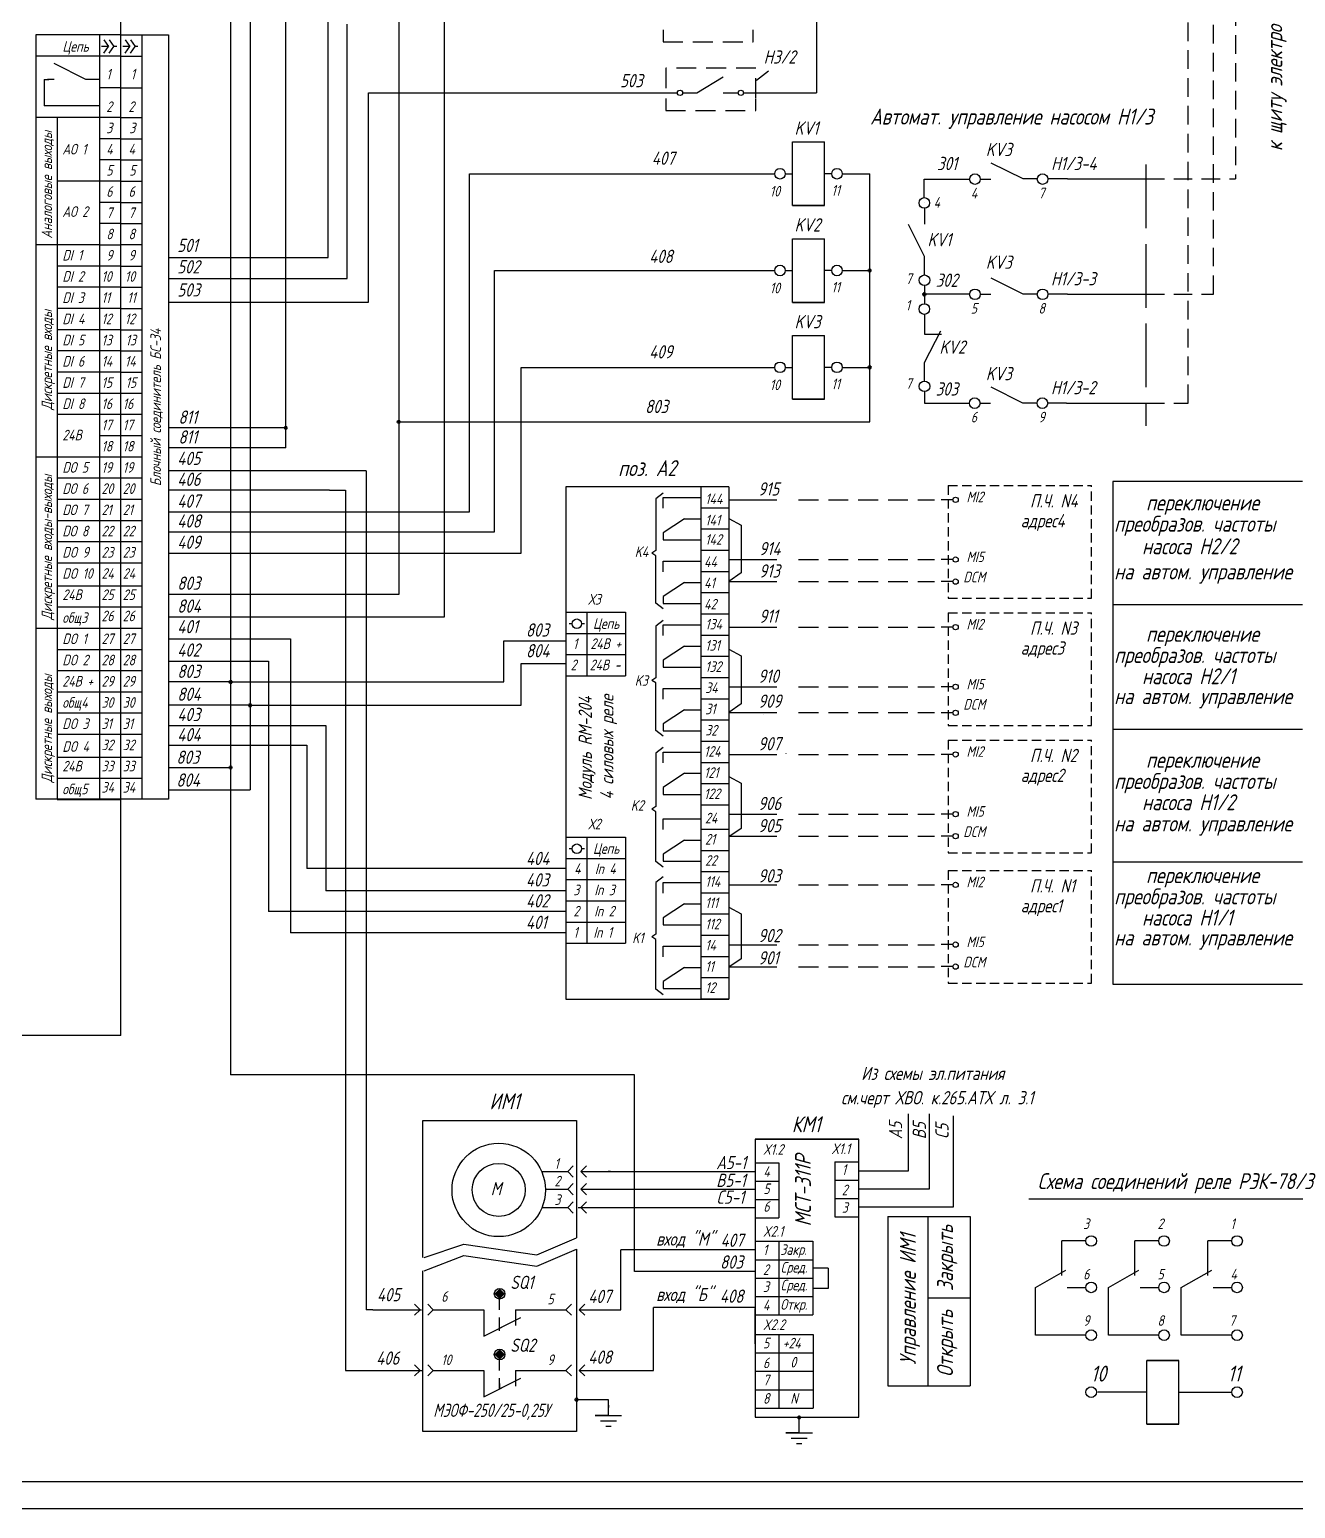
# Model space of a CAD drawing. Header units: millimetres. Extents: x 1348 to 2754, y -33 to 739.
# Drawn here: x 1505.6 to 1744.2, y -33.1 to 245.7 of the extents above; entities that cross this region are included whole.
import ezdxf

# ---------------------------------------------------------------- set-up
doc = ezdxf.new("R2010")
doc.units = ezdxf.units.MM
for name, pattern in [('ACAD_ISO02W100', [15, 12, -3]), ('HIDDEN', [0.375, 0.25, -0.125]), ('штриховая', [0.75, 0.5, -0.25])]:
    doc.linetypes.add(name, pattern=pattern)
doc.layers.add('MAIN', color=7, linetype='Continuous', lineweight=50)
doc.layers.add('АСУТП', color=7, linetype='Continuous')
doc.styles.add('GOST тип А', font='GOST_A.TTF', dxfattribs={"oblique": 15})
doc.styles.get("Standard").update_dxf_attribs({"font": 'GOST_A.TTF', "oblique": 15})
doc.styles.add('АСУТП', font='GOST_A.TTF', dxfattribs={"oblique": 15})

msp = doc.modelspace()

# ---------------------------------------------------------------- linework, layer by layer
at = {"color": 7, "lineweight": 30}
for p, q in [((1522.79, 56.06), (1522.79, 322.48)), ((1520.5, 242.49), (1519.18, 242.49)), ((1522.03, 242.49), (1521.5, 242.49)), ((1522.79, 56.06), (1472.49, 56.06))]:
    msp.add_line(p, q, dxfattribs=at)
at = {"linetype": 'штриховая', "ltscale": 7}
for p, q in [((1732.88, 312.87), (1732.88, 217.53)), ((1728.75, 195.81), (1728.75, 297.5)), ((1724, 175.28), (1724, 293.75)), ((1716, 217.53), (1732.88, 217.53)), ((1716, 195.81), (1728.75, 195.81)), ((1716, 175.28), (1724, 175.28))]:
    msp.add_line(p, q, dxfattribs=at)
for p, q in [((1583.76, 287.88), (1583.76, 134.93)), ((1575.23, 284.25), (1575.23, 139.19)), ((1547.17, 273.94), (1547.17, 102.37)), ((1553.91, 166.86), (1553.91, 269.2)), ((1653.95, 269.52), (1653.95, 233.75)), ((1561.91, 202.73), (1561.91, 259.1)), ((1565.45, 198.76), (1565.45, 246.7)), ((1642.64, 236.16), (1644.86, 237.91)), ((1631.34, 233.76), (1636.34, 236.76)), ((1569.5, 194.3), (1569.5, 233.75)), ((1569.5, 233.75), (1619.5, 233.75)), ((1628.7, 233.76), (1631.34, 233.76)), ((1636.34, 233.76), (1639.17, 233.76)), ((1640.17, 233.75), (1653.95, 233.75)), ((1588.5, 154.75), (1588.5, 218.5)), ((1588.5, 218.5), (1646.05, 218.5)), ((1658.79, 218.51), (1664, 218.51)), ((1664, 171.75), (1664, 218.51)), ((1674.25, 214), (1674.25, 217.5)), ((1674.25, 217.5), (1682.79, 217.5)), ((1701.25, 217.53), (1716, 217.53)), ((1674.25, 213), (1674.25, 213)), ((1593.25, 151), (1593.25, 200.25)), ((1593.25, 200.25), (1646.05, 200.25)), ((1658.79, 200.26), (1664, 200.26)), ((1674.28, 197.43), (1674.28, 194)), ((1682.79, 195.78), (1674.28, 195.78)), ((1701.25, 195.8), (1716, 195.81)), ((1562.55, 194.3), (1569.07, 194.3)), ((1569.07, 194.3), (1569.07, 194.3)), ((1674.31, 188.27), (1677.5, 188.27)), ((1598.25, 147), (1598.25, 182)), ((1598.25, 182), (1646.05, 182)), ((1658.79, 182.01), (1664, 182.01)), ((1674.28, 177.43), (1674.28, 175.25)), ((1674.28, 175.25), (1682.75, 175.25)), ((1701.07, 175.28), (1716, 175.28)), ((1575.23, 171.75), (1664, 171.75)), ((1569.04, 162.48), (1531.79, 162.48)), ((1569.04, 162.48), (1569.04, 4.37)), ((1709.75, 160.5), (1709.75, 65.75)), ((1745.5, 160.5), (1709.75, 160.5)), ((1562.13, 158.86), (1531.79, 158.86)), ((1562.13, 158.86), (1565.14, 158.86)), ((1565.14, 158.86), (1565.14, -7.07)), ((1625.02, 158.3), (1623.65, 157.23)), ((1623.65, 157.23), (1623.65, 147.51)), ((1637.4, 157.01), (1646.43, 157.01)), ((1679.65, 157.04), (1677.45, 157.04)), ((1531.79, 154.75), (1588.5, 154.75)), ((1637.4, 153.51), (1639.75, 152.25)), ((1531.79, 151), (1588.5, 151)), ((1588.5, 151), (1593.25, 151)), ((1639.75, 152.25), (1639.75, 143.25)), ((1531.79, 147), (1588.5, 147)), ((1588.5, 147), (1598.25, 147)), ((1623.65, 147.51), (1622.9, 147.01)), ((1623.65, 146.51), (1622.9, 147.01)), ((1623.65, 137.54), (1623.65, 146.51)), ((1637.4, 145.76), (1646.43, 145.76)), ((1679.65, 145.78), (1677.45, 145.78)), ((1639.75, 143.25), (1637.4, 141.64)), ((1637.4, 141.64), (1646.43, 141.64)), ((1679.65, 141.63), (1677.45, 141.63)), ((1575.23, 139.19), (1531.79, 139.19)), ((1625.02, 136.48), (1623.65, 137.54)), ((1745.5, 137.25), (1709.75, 137.25)), ((1583.76, 134.93), (1531.79, 134.93)), ((1625.02, 134.3), (1623.65, 133.23)), ((1623.65, 133.23), (1623.65, 123.51)), ((1637.4, 133.01), (1646.43, 133.01)), ((1679.65, 133.04), (1677.45, 133.04)), ((1547.3, 130.84), (1554.76, 130.84)), ((1554.76, 130.84), (1554.76, 75.43)), ((1595, 130.47), (1606.55, 130.47)), ((1595, 122.7), (1595, 130.47)), ((1637.4, 128.86), (1639.75, 127.6)), ((1542.11, 126.65), (1550.62, 126.65)), ((1550.62, 126.65), (1550.62, 79.41)), ((1598.25, 118.31), (1598.25, 126.21)), ((1598.25, 126.21), (1606.55, 126.21)), ((1639.75, 127.6), (1639.75, 118.55)), ((1543.5, 122.7), (1595, 122.7)), ((1623.65, 123.51), (1622.9, 123.01)), ((1623.65, 122.51), (1622.9, 123.01)), ((1623.65, 113.54), (1623.65, 122.51)), ((1637.4, 121.76), (1646.43, 121.76)), ((1679.65, 121.78), (1677.45, 121.78)), ((1547.17, 118.31), (1598.25, 118.31)), ((1639.75, 118.55), (1637.4, 116.94)), ((1547.3, 114.48), (1561.47, 114.48)), ((1561.47, 114.48), (1561.47, 83.36)), ((1637.4, 116.94), (1646.43, 116.94)), ((1643.99, 116.62), (1643.99, 116.62)), ((1679.65, 116.88), (1677.45, 116.88)), ((1625.02, 112.48), (1623.65, 113.54)), ((1745.5, 113.75), (1709.75, 113.75)), ((1542.11, 110.77), (1557.87, 110.77)), ((1557.87, 110.77), (1557.87, 87.52)), ((1625.02, 110.36), (1623.65, 109.29)), ((1623.65, 109.29), (1623.65, 99.2)), ((1637.4, 109.01), (1646.43, 109.01)), ((1648.19, 109.22), (1648.19, 109.28)), ((1679.65, 109.04), (1677.45, 109.04)), ((1637.4, 104.86), (1639.75, 103.6)), ((1639.75, 103.6), (1639.75, 95.1)), ((1623.65, 99.2), (1622.9, 98.7)), ((1623.65, 98.2), (1622.9, 98.7)), ((1623.65, 88.87), (1623.65, 98.2)), ((1637.4, 97.76), (1646.43, 97.76)), ((1679.65, 97.78), (1677.45, 97.78)), ((1639.75, 95.1), (1637.4, 93.49)), ((1637.4, 93.64), (1646.43, 93.64)), ((1679.65, 93.63), (1677.45, 93.63)), ((1606.65, 87.52), (1557.87, 87.52)), ((1625.02, 87.8), (1623.65, 88.87)), ((1745.5, 88.75), (1709.75, 88.75)), ((1625.02, 85.96), (1623.65, 84.9)), ((1623.65, 84.9), (1623.65, 75.18)), ((1637.4, 84.43), (1646.43, 84.43)), ((1679.65, 84.45), (1677.45, 84.45)), ((1606.65, 83.36), (1561.47, 83.36)), ((1606.65, 79.41), (1550.62, 79.41)), ((1637.4, 80.28), (1639.75, 79.02)), ((1639.75, 79.02), (1639.75, 70.52)), ((1606.65, 75.43), (1554.76, 75.43)), ((1623.65, 75.18), (1622.9, 74.68)), ((1623.65, 74.18), (1622.9, 74.68)), ((1623.65, 64.82), (1623.65, 74.18)), ((1637.4, 73.18), (1646.43, 73.18)), ((1679.65, 73.2), (1677.45, 73.2)), ((1639.75, 70.52), (1637.4, 68.91)), ((1637.4, 69.01), (1646.43, 69.01)), ((1679.65, 69.05), (1677.45, 69.05)), ((1625.02, 63.75), (1623.65, 64.82)), ((1709.75, 65.75), (1745.5, 65.75)), ((1619.65, 48.66), (1543.5, 48.66)), ((1619.65, 11.54), (1619.65, 48.66)), ((1657.38, 32.25), (1657.38, 21.86)), ((1693.93, 25.27), (1740.18, 25.27)), ((1740.18, 25.27), (1748.34, 25.27)), ((1579.96, 14.19), (1587.46, 16.73)), ((1587.46, 16.73), (1601.21, 14.73)), ((1601.21, 14.73), (1608.7, 17.92)), ((1579.96, 11.68), (1587.46, 14.6)), ((1587.46, 14.6), (1601.21, 12.6)), ((1601.21, 12.6), (1608.7, 15.8)), ((1617.07, 4.37), (1617.07, 15.65)), ((1642.34, 15.65), (1617.07, 15.65)), ((1642.34, 11.54), (1619.65, 11.54)), ((1656.12, 12.22), (1653.24, 12.22)), ((1656.12, 12.22), (1656.12, 8.35)), ((1656.12, 8.35), (1653.24, 8.35)), ((1570.3, 4.37), (1569.04, 4.37)), ((1642.34, 4.79), (1623.21, 4.79)), ((1623.21, -7.07), (1623.21, 4.79)), ((1348.09, -33.09), (1942.71, -33.09))]:
    msp.add_line(p, q)
at = {"color": 7}
for p, q in [((1543.5, 277.64), (1543.5, 48.66)), ((1518.84, 231.34), (1508.35, 231.34)), ((1531.79, 130.84), (1547.3, 130.84)), ((1531.79, 126.65), (1542.11, 126.65)), ((1543.5, 122.7), (1531.79, 122.7)), ((1547.17, 118.31), (1531.79, 118.31)), ((1531.79, 114.48), (1547.3, 114.48)), ((1531.79, 110.77), (1542.11, 110.77)), ((1531.79, 106.58), (1543.5, 106.58)), ((1531.79, 102.37), (1547.17, 102.37))]:
    msp.add_line(p, q, dxfattribs=at)
at = {"linetype": 'HIDDEN', "ltscale": 15}
for p, q in [((1625.01, 245.63), (1625.01, 243.39)), ((1642.02, 243.39), (1642.02, 245.63)), ((1625.01, 243.39), (1642.02, 243.39)), ((1625.51, 238.41), (1625.51, 232.79)), ((1642.52, 238.41), (1625.51, 238.41)), ((1642.52, 232.79), (1642.52, 238.41)), ((1625.51, 232.68), (1625.51, 230.44)), ((1642.52, 230.44), (1642.52, 232.68)), ((1625.51, 230.44), (1642.52, 230.44)), ((1650.54, 157.01), (1676.14, 157.01)), ((1650.54, 145.76), (1676.14, 145.76)), ((1650.54, 141.64), (1676.14, 141.64)), ((1650.54, 133.01), (1676.14, 133.01)), ((1650.54, 121.76), (1676.14, 121.76)), ((1650.54, 116.94), (1676.14, 116.94)), ((1650.54, 109.01), (1676.14, 109.01)), ((1650.54, 97.76), (1676.14, 97.76)), ((1650.54, 93.64), (1676.14, 93.64)), ((1650.54, 84.43), (1676.14, 84.43)), ((1650.54, 73.18), (1676.14, 73.18)), ((1650.54, 69.01), (1676.14, 69.01))]:
    msp.add_line(p, q, dxfattribs=at)
at = {"color": 7, "lineweight": 30, "ltscale": 0.5}
for p, q in [((1522.79, 244.68), (1506.79, 244.68)), ((1506.79, 244.68), (1506.79, 100.63)), ((1518.79, 244.68), (1518.79, 100.63)), ((1519.6, 243.73), (1520.5, 242.49)), ((1520.6, 243.73), (1521.5, 242.49)), ((1522.79, 240.68), (1506.79, 240.68)), ((1519.6, 241.25), (1520.5, 242.49)), ((1520.6, 241.25), (1521.5, 242.49)), ((1518.79, 229.1), (1506.79, 229.1)), ((1510.79, 229.1), (1510.79, 100.63)), ((1518.79, 205.1), (1506.79, 205.1)), ((1518.79, 165.1), (1506.79, 165.1)), ((1518.79, 132.79), (1506.79, 132.79)), ((1531.79, 100.63), (1506.79, 100.63))]:
    msp.add_line(p, q, dxfattribs=at)
at = {"color": 7, "linetype": 'Continuous'}
for p, q in [((1516.22, 236.29), (1510.22, 239.29)), ((1508.35, 236.29), (1509.22, 236.29)), ((1508.35, 236.29), (1508.35, 231.34)), ((1510.22, 236.29), (1508.96, 236.29)), ((1516.22, 236.29), (1516.22, 236.29)), ((1518.73, 236.29), (1516.22, 236.29)), ((1517, 236.29), (1516.22, 236.29)), ((1516.83, 236.29), (1516.38, 236.29)), ((1649.43, 224.51), (1655.43, 224.51)), ((1649.43, 212.51), (1649.43, 224.51)), ((1655.43, 212.51), (1655.43, 224.51)), ((1656.79, 218.51), (1655.43, 218.51)), ((1649.43, 212.51), (1655.43, 212.51)), ((1655.43, 212.51), (1649.43, 212.51)), ((1649.43, 206.26), (1655.43, 206.26)), ((1649.43, 194.26), (1649.43, 206.26)), ((1655.43, 194.26), (1655.43, 206.26)), ((1656.79, 200.26), (1655.43, 200.26)), ((1649.43, 194.26), (1655.43, 194.26)), ((1655.43, 194.26), (1649.43, 194.26)), ((1649.43, 188.01), (1655.43, 188.01)), ((1649.43, 176.01), (1649.43, 188.01)), ((1655.43, 176.01), (1655.43, 188.01)), ((1656.79, 182.01), (1655.43, 182.01)), ((1649.43, 176.01), (1655.43, 176.01)), ((1655.43, 176.01), (1649.43, 176.01)), ((1642.34, 36.49), (1661.89, 36.49)), ((1642.34, 36.49), (1642.34, 29.61)), ((1661.89, 36.49), (1642.34, 36.49)), ((1661.89, 36.49), (1642.34, 36.49)), ((1661.89, 36.49), (1642.34, 36.49)), ((1661.89, 36.49), (1642.34, 36.49)), ((1608.09, 31.48), (1607.03, 30.42)), ((1610.59, 31.48), (1609.53, 30.42)), ((1642.34, 32.08), (1642.34, 28.08)), ((1642.34, 32.08), (1646.84, 32.08)), ((1646.84, 32.08), (1646.84, 21.7)), ((1657.38, 32.25), (1661.88, 32.25)), ((1602.11, 30.42), (1607.18, 30.42)), ((1607.03, 30.42), (1608.09, 29.36)), ((1608.09, 28.17), (1607.03, 27.11)), ((1609.53, 30.42), (1610.59, 29.36)), ((1610.59, 28.17), (1609.53, 27.11)), ((1642.34, 28.62), (1646.84, 28.62)), ((1657.38, 28.79), (1661.88, 28.79)), ((1602.83, 27.11), (1607.03, 27.11)), ((1607.03, 27.11), (1608.09, 26.05)), ((1609.53, 27.11), (1610.59, 26.05)), ((1642.34, 25.16), (1646.84, 25.16)), ((1657.38, 25.33), (1661.88, 25.33)), ((1602.18, 23.62), (1607.18, 23.62)), ((1608.09, 24.69), (1607.03, 23.62)), ((1607.03, 23.62), (1608.09, 22.56)), ((1610.59, 24.69), (1609.53, 23.62)), ((1609.53, 23.62), (1610.59, 22.56)), ((1642.34, 21.7), (1646.84, 21.7)), ((1657.38, 21.86), (1661.88, 21.86)), ((1642.34, 17.26), (1653.24, 17.26)), ((1646.84, 17.26), (1646.84, 3.4)), ((1653.24, 17.26), (1653.24, 3.4)), ((1642.34, 13.79), (1653.24, 13.79)), ((1695.19, 8.57), (1700.94, 11.82)), ((1708.94, 8.57), (1714.69, 11.82)), ((1722.69, 8.57), (1728.44, 11.82)), ((1642.34, 10.33), (1653.24, 10.33)), ((1594.2, 4.37), (1594.2, 7.37)), ((1642.34, 6.87), (1653.24, 6.87)), ((1579.2, 4.37), (1578.14, 5.43)), ((1578.14, 3.31), (1579.2, 4.37)), ((1581.7, 4.37), (1580.64, 5.43)), ((1580.64, 3.31), (1581.7, 4.37)), ((1581.7, 4.37), (1591.2, 4.37)), ((1591.2, 4.37), (1591.2, -0.63)), ((1591.2, 4.37), (1591.2, 4.37)), ((1591.2, -0.63), (1598.2, 2.87)), ((1594.2, 0.87), (1594.2, 2.87)), ((1597.2, 4.37), (1597.2, 1.37)), ((1597.2, 4.37), (1606.7, 4.37)), ((1606.7, 4.37), (1607.76, 5.43)), ((1607.76, 3.31), (1606.7, 4.37)), ((1609.2, 4.37), (1610.26, 5.43)), ((1610.26, 3.31), (1609.2, 4.37)), ((1642.34, -2.05), (1642.34, 4.61)), ((1642.34, 3.4), (1646.84, 3.4)), ((1642.34, 3.4), (1653.24, 3.4)), ((1591.2, -0.63), (1597.2, 2.37)), ((1642.34, -0.33), (1653.31, -0.33)), ((1646.84, -0.33), (1646.84, -14.18)), ((1653.31, -0.33), (1653.31, -14.18)), ((1594.2, -7.07), (1594.2, -4.07)), ((1642.34, -3.79), (1653.31, -3.79)), ((1716.19, -5.18), (1722.19, -5.18)), ((1716.19, -11.18), (1716.19, -5.18)), ((1722.19, -17.18), (1722.19, -5.18)), ((1579.2, -7.07), (1578.14, -6.01)), ((1578.14, -8.13), (1579.2, -7.07)), ((1581.7, -7.07), (1580.64, -6.01)), ((1580.64, -8.13), (1581.7, -7.07)), ((1581.7, -7.07), (1591.2, -7.07)), ((1591.2, -7.07), (1591.2, -7.07)), ((1591.2, -7.07), (1591.2, -12.07)), ((1597.2, -7.07), (1606.7, -7.07)), ((1597.2, -7.07), (1597.2, -10.07)), ((1606.7, -7.07), (1607.76, -6.01)), ((1607.76, -8.13), (1606.7, -7.07)), ((1609.2, -7.07), (1610.26, -6.01)), ((1610.26, -8.13), (1609.2, -7.07)), ((1642.34, -7.25), (1653.31, -7.25)), ((1591.2, -12.07), (1598.2, -8.57)), ((1591.2, -12.07), (1597.2, -9.07)), ((1594.2, -10.57), (1594.2, -8.57)), ((1594.2, -9.57), (1594.2, -10.57)), ((1642.34, -10.72), (1653.31, -10.72)), ((1614.7, -15.6), (1614.7, -12.6)), ((1716.19, -17.18), (1716.19, -11.18)), ((1612.2, -15.6), (1617.2, -15.6)), ((1614.7, -15.6), (1612.2, -15.6)), ((1613.2, -16.6), (1616.2, -16.6)), ((1642.34, -14.18), (1646.84, -14.18)), ((1642.34, -14.18), (1653.31, -14.18)), ((1650.65, -18.87), (1650.65, -16.21)), ((1614.2, -17.6), (1615.2, -17.6)), ((1614.2, -17.6), (1615.2, -17.6)), ((1648.15, -18.87), (1653.15, -18.87)), ((1650.65, -18.87), (1648.15, -18.87)), ((1716.19, -17.18), (1722.19, -17.18)), ((1722.19, -17.18), (1716.19, -17.18)), ((1649.15, -19.87), (1652.15, -19.87)), ((1650.15, -20.87), (1651.15, -20.87)), ((1650.15, -20.87), (1651.15, -20.87))]:
    msp.add_line(p, q, dxfattribs=at)
at = {"color": 7, "ltscale": 0.5}
for p, q in [((1522.79, 234.71), (1518.79, 234.71)), ((1619.5, 233.75), (1627.62, 233.75)), ((1522.79, 229.1), (1510.79, 229.1)), ((1522.79, 225.1), (1518.79, 225.1)), ((1522.79, 221.1), (1518.79, 221.1)), ((1522.79, 217.1), (1510.79, 217.1)), ((1522.79, 213.1), (1518.79, 213.1)), ((1522.79, 209.1), (1518.79, 209.1)), ((1518.79, 205.1), (1522.79, 205.1)), ((1522.79, 201.1), (1510.79, 201.1)), ((1531.9, 202.73), (1561.91, 202.73)), ((1531.9, 198.76), (1565.45, 198.76)), ((1522.79, 197.1), (1510.79, 197.1)), ((1522.79, 193.1), (1510.79, 193.1)), ((1531.9, 194.3), (1569.5, 194.3)), ((1569.07, 194.3), (1569.5, 194.3)), ((1522.79, 189.1), (1510.79, 189.1)), ((1522.79, 185.1), (1510.79, 185.1)), ((1522.79, 181.1), (1510.79, 181.1)), ((1526.79, 177.1), (1510.79, 177.1)), ((1526.79, 173.1), (1510.79, 173.1)), ((1553.91, 170.61), (1531.87, 170.61)), ((1553.91, 170.61), (1531.87, 170.61)), ((1526.79, 169.1), (1518.79, 169.1)), ((1526.79, 165.1), (1510.79, 165.1)), ((1553.91, 166.86), (1531.87, 166.86)), ((1526.79, 161.1), (1510.79, 161.1)), ((1526.79, 157.1), (1510.79, 157.1)), ((1526.79, 153.1), (1510.79, 153.1)), ((1526.79, 149.1), (1510.79, 149.1)), ((1526.79, 145.1), (1510.79, 145.1)), ((1526.79, 140.79), (1510.79, 140.79)), ((1526.79, 136.79), (1510.79, 136.79)), ((1522.79, 132.79), (1510.79, 132.79)), ((1526.79, 132.79), (1510.79, 132.79)), ((1526.79, 128.79), (1510.79, 128.79)), ((1526.79, 124.79), (1510.79, 124.79)), ((1526.79, 120.79), (1510.79, 120.79)), ((1526.79, 116.79), (1510.79, 116.79)), ((1526.79, 112.79), (1510.79, 112.79)), ((1526.79, 108.48), (1510.79, 108.48)), ((1526.79, 104.48), (1510.79, 104.48)), ((1522.79, 100.48), (1510.79, 100.48))]:
    msp.add_line(p, q, dxfattribs=at)
at = {"color": 7, "linetype": 'Continuous', "lineweight": -3}
for p, q in [((1692.87, 217.53), (1686.87, 220.53)), ((1695.54, 217.53), (1692.87, 217.53)), ((1701.25, 217.53), (1697.53, 217.53)), ((1674.29, 202.92), (1671.29, 208.92)), ((1674.29, 199.43), (1674.29, 202.92)), ((1692.87, 195.8), (1686.87, 198.8)), ((1695.54, 195.8), (1692.87, 195.8)), ((1701.25, 195.8), (1697.53, 195.8)), ((1674.29, 182.92), (1677.34, 188.89)), ((1674.29, 179.43), (1674.29, 182.92)), ((1692.84, 175.28), (1686.84, 178.28)), ((1695.5, 175.28), (1692.84, 175.28)), ((1701.07, 175.28), (1697.5, 175.28))]:
    msp.add_line(p, q, dxfattribs=at)
at = {"linetype": 'ACAD_ISO02W100'}
msp.add_line((1716, 220.25), (1716, 171), dxfattribs=at)
at = {"ltscale": 0.5}
for p, q in [((1648.05, 218.5), (1649.36, 218.5)), ((1643.5, 200.25), (1646.05, 200.25)), ((1648.05, 200.25), (1649.36, 200.25)), ((1643.5, 182), (1646.05, 182)), ((1648.05, 182), (1649.36, 182))]:
    msp.add_line(p, q, dxfattribs=at)
at = {"lineweight": -3}
for p, q in [((1684.79, 217.5), (1686.77, 217.5)), ((1674.31, 212), (1674.31, 209.02)), ((1684.79, 195.78), (1686.77, 195.78)), ((1674.31, 192), (1674.31, 188.27)), ((1684.75, 175.25), (1686.74, 175.25))]:
    msp.add_line(p, q, dxfattribs=at)
at = {"linetype": 'HIDDEN', "ltscale": 7}
for p, q in [((1678.75, 159.75), (1678.75, 138.5)), ((1678.75, 159.75), (1705.75, 159.75)), ((1705.75, 138.5), (1705.75, 159.75)), ((1678.75, 138.5), (1705.75, 138.5)), ((1678.75, 135.75), (1678.75, 114.5)), ((1678.75, 135.75), (1705.75, 135.75)), ((1705.75, 114.5), (1705.75, 135.75)), ((1678.75, 114.5), (1705.75, 114.5)), ((1678.75, 111.75), (1678.75, 90.5)), ((1678.75, 111.75), (1705.75, 111.75)), ((1705.75, 90.5), (1705.75, 111.75)), ((1678.75, 90.5), (1705.75, 90.5)), ((1678.75, 87.17), (1678.75, 65.92)), ((1678.75, 87.17), (1705.75, 87.17)), ((1705.75, 65.92), (1705.75, 87.17)), ((1678.75, 65.92), (1705.75, 65.92))]:
    msp.add_line(p, q, dxfattribs=at)
at = {"linetype": 'Continuous', "lineweight": 30}
for p, q in [((1579.7, 14.19), (1579.7, 40.02)), ((1579.7, 40.02), (1608.7, 40.02)), ((1608.7, 40.02), (1608.7, 17.92)), ((1608.7, 15.8), (1608.7, -18.57)), ((1579.7, -18.57), (1579.7, 11.68)), ((1608.7, -18.57), (1579.7, -18.57))]:
    msp.add_line(p, q, dxfattribs=at)
at = {"linetype": 'Continuous'}
for p, q in [((1671.25, 30.52), (1671.25, 41.31)), ((1675.25, 27.18), (1675.25, 41.31)), ((1679.75, 23.76), (1679.75, 40.94)), ((1609.53, 30.42), (1642.34, 30.42)), ((1615.1, 30.42), (1614.68, 30.42)), ((1661.89, 30.52), (1671.25, 30.52)), ((1609.53, 27.11), (1642.34, 27.11)), ((1661.89, 27.18), (1675.25, 27.18)), ((1609.03, 23.62), (1642.34, 23.62)), ((1661.89, 23.76), (1679.75, 23.76)), ((1667.4, 21.94, 248.96), (1667.4, -9.96, 248.96)), ((1667.4, 21.94, 248.96), (1682.9, 21.94, 248.96)), ((1674.9, 21.94, 248.96), (1674.9, -9.96, 248.96)), ((1682.9, 21.94, 248.96), (1682.9, -9.96, 248.96)), ((1700.19, 10.82), (1700.19, 17.32)), ((1704.69, 17.32), (1700.19, 17.32)), ((1718.44, 17.32), (1713.94, 17.32)), ((1713.94, 10.82), (1713.94, 17.32)), ((1727.69, 10.82), (1727.69, 17.32)), ((1732.19, 17.32), (1727.69, 17.32)), ((1695.19, -0.43), (1695.19, 8.57)), ((1701.19, 8.57), (1704.69, 8.57)), ((1708.94, -0.43), (1708.94, 8.57)), ((1714.94, 8.57), (1718.44, 8.57)), ((1722.69, -0.43), (1722.69, 8.57)), ((1728.69, 8.57), (1732.19, 8.57)), ((1674.9, 6.59, 248.96), (1682.9, 6.59, 248.96)), ((1570.3, 4.37), (1579.45, 4.37)), ((1599.45, 4.37), (1606.7, 4.37)), ((1609.2, 4.37), (1617.07, 4.37)), ((1594.2, 0.37), (1594.2, 1.37)), ((1704.69, -0.43), (1695.19, -0.43)), ((1718.44, -0.43), (1708.94, -0.43)), ((1732.19, -0.43), (1722.69, -0.43)), ((1722.19, -5.18), (1716.19, -5.18)), ((1565.14, -7.07), (1579.7, -7.07)), ((1609.2, -7.07), (1623.21, -7.07)), ((1667.4, -9.96, 248.96), (1682.9, -9.96, 248.96)), ((1614.7, -12.6), (1608.7, -12.6)), ((1614.7, -13.6), (1614.7, -14.1)), ((1716.19, -11.18), (1706.94, -11.18)), ((1722.19, -11.18), (1732.19, -11.18)), ((1650.65, -18.73), (1650.65, -15.85))]:
    msp.add_line(p, q, dxfattribs=at)
at = {"color": 7, "linetype": 'Continuous', "lineweight": 30}
for p, q in [((1661.89, 36.49), (1642.34, 36.49)), ((1642.34, 36.49), (1642.34, -15.92)), ((1661.89, -15.92), (1661.89, 36.49)), ((1642.34, -15.92), (1661.89, -15.92)), ((1937.71, -28.09), (1368.09, -28.09))]:
    msp.add_line(p, q, dxfattribs=at)
for centre, radius in [((1628.2, 233.76), 0.5), ((1639.67, 233.76), 0.5), ((1680.15, 157.04), 0.5), ((1680.15, 145.78), 0.5), ((1680.15, 141.63), 0.5), ((1680.15, 133.04), 0.5), ((1680.15, 133.04), 0.5), ((1680.15, 121.78), 0.5), ((1680.15, 121.78), 0.5), ((1680.15, 116.88), 0.5), ((1680.15, 116.88), 0.5), ((1680.15, 109.04), 0.5), ((1680.15, 109.04), 0.5), ((1680.15, 97.78), 0.5), ((1680.15, 97.78), 0.5), ((1680.15, 93.63), 0.5), ((1680.15, 93.63), 0.5), ((1680.15, 84.45), 0.5), ((1680.15, 84.45), 0.5), ((1680.15, 73.2), 0.5), ((1680.15, 73.2), 0.5), ((1680.15, 69.05), 0.5), ((1680.15, 69.05), 0.5), ((1594.03, 26.94), 8.8)]:
    msp.add_circle(centre, radius)
at = {"color": 7, "linetype": 'Continuous'}
for centre, radius in [((1647.05, 218.51), 1), ((1657.79, 218.51), 1), ((1683.79, 217.5), 1), ((1696.54, 217.5), 1), ((1674.25, 213), 1), ((1647.05, 200.26), 1), ((1657.79, 200.26), 1), ((1674.28, 198.43), 1), ((1683.79, 195.78), 1), ((1696.54, 195.78), 1), ((1674.25, 193), 1), ((1647.05, 182.01), 1), ((1657.79, 182.01), 1), ((1674.28, 178.43), 1), ((1683.75, 175.25), 1), ((1696.5, 175.25), 1), ((1594.03, 26.94), 5), ((1594.2, 7.37), 1), ((1594.2, 7.37), 1), ((1594.2, -4.07), 1), ((1594.2, -4.07), 1)]:
    msp.add_circle(centre, radius, dxfattribs=at)
at = {"linetype": 'Continuous'}
for centre in [(1705.69, 17.32), (1719.44, 17.32), (1733.19, 17.32), (1705.69, 8.57), (1719.44, 8.57), (1733.19, 8.57), (1705.69, -0.43), (1719.44, -0.43), (1733.19, -0.43), (1705.69, -11.18), (1733.19, -11.18)]:
    msp.add_circle(centre, 1, dxfattribs=at)
at = {"lineweight": 50, "ltscale": 0.5}
for centre in [(1608.7, -12.6), (1650.65, -15.95)]:
    msp.add_circle(centre, 0.208, dxfattribs=at)
at = {"color": 7, "linetype": 'Continuous'}
for points in [[(1593.2, 7.37), (1594.2, 8.37), (1595.2, 7.37)], [(1595.2, 7.37), (1593.2, 7.37), (1594.2, 6.37)], [(1593.2, -4.07), (1594.2, -3.07), (1595.2, -4.07)], [(1595.2, -4.07), (1593.2, -4.07), (1594.2, -5.07)]]:
    msp.add_solid(points, dxfattribs=at)
at = {"layer": 'АСУТП', "color": 7, "lineweight": 30, "ltscale": 0.5}
for p, q in [((1520.6, 243.73), (1521.5, 242.49)), ((1522.79, 244.68), (1531.79, 244.68)), ((1523.6, 243.73), (1524.5, 242.49)), ((1524.6, 243.73), (1525.5, 242.49)), ((1526.79, 244.68), (1526.79, 100.63)), ((1531.79, 244.68), (1531.79, 100.63)), ((1520.6, 241.25), (1521.5, 242.49)), ((1522.79, 240.68), (1526.79, 240.68)), ((1523.6, 241.25), (1524.5, 242.49)), ((1524.6, 241.25), (1525.5, 242.49))]:
    msp.add_line(p, q, dxfattribs=at)
at = {"layer": 'АСУТП', "color": 7, "lineweight": 30}
for p, q in [((1522.03, 242.49), (1521.5, 242.49)), ((1524.5, 242.49), (1523.18, 242.49)), ((1526.03, 242.49), (1525.5, 242.49))]:
    msp.add_line(p, q, dxfattribs=at)
at = {"layer": 'АСУТП', "color": 7, "ltscale": 0.5}
for p, q in [((1522.79, 234.71), (1526.79, 234.71)), ((1522.79, 229.1), (1526.79, 229.1)), ((1522.79, 225.1), (1526.79, 225.1)), ((1522.79, 221.1), (1526.79, 221.1)), ((1522.79, 217.1), (1526.79, 217.1)), ((1522.79, 213.1), (1526.79, 213.1)), ((1522.79, 209.1), (1526.79, 209.1)), ((1526.79, 205.1), (1522.79, 205.1)), ((1522.79, 201.1), (1526.79, 201.1)), ((1522.79, 197.1), (1526.79, 197.1)), ((1522.79, 193.1), (1526.79, 193.1)), ((1522.79, 189.1), (1526.79, 189.1)), ((1522.79, 185.1), (1526.79, 185.1)), ((1522.79, 181.1), (1526.79, 181.1))]:
    msp.add_line(p, q, dxfattribs=at)
at = {"layer": 'АСУТП', "linetype": 'Continuous', "lineweight": 30}
for p, q in [((1606.65, 159.48), (1606.65, 62.9)), ((1629.02, 153.48), (1625.02, 150.82)), ((1629.02, 141.48), (1625.02, 138.82)), ((1629.02, 129.48), (1625.02, 126.82)), ((1629.02, 117.48), (1625.02, 114.82)), ((1629.02, 105.48), (1625.02, 102.82)), ((1629.02, 92.9), (1625.02, 90.23)), ((1629.02, 80.9), (1625.02, 78.23)), ((1629.02, 68.9), (1625.02, 66.23))]:
    msp.add_line(p, q, dxfattribs=at)
at = {"layer": 'АСУТП', "lineweight": 30, "ltscale": 0.5}
for p, q in [((1637.4, 159.48), (1606.65, 159.48)), ((1632.15, 159.48), (1632.15, 147.48)), ((1637.4, 159.48), (1632.15, 159.48)), ((1637.4, 147.48), (1632.15, 147.48)), ((1632.15, 147.48), (1632.15, 135.48)), ((1606.65, 135.87), (1617.9, 135.87)), ((1610.65, 135.87), (1610.65, 123.87)), ((1617.9, 135.87), (1617.9, 123.87)), ((1637.4, 135.48), (1632.15, 135.48)), ((1637.4, 135.48), (1632.15, 135.48)), ((1632.15, 135.48), (1632.15, 123.48)), ((1606.65, 131.87), (1617.9, 131.87)), ((1606.65, 123.87), (1617.9, 123.87)), ((1637.4, 123.48), (1632.15, 123.48)), ((1637.4, 123.48), (1632.15, 123.48)), ((1632.15, 123.48), (1632.15, 111.48)), ((1637.4, 111.48), (1632.15, 111.48)), ((1637.4, 111.48), (1632.15, 111.48)), ((1632.15, 111.48), (1632.15, 99.48)), ((1637.4, 99.48), (1632.15, 99.48)), ((1637.4, 99.48), (1632.15, 99.48)), ((1637.4, 99.48), (1632.15, 99.48)), ((1632.15, 99.48), (1632.15, 86.9)), ((1606.65, 93.45), (1617.9, 93.45)), ((1610.65, 93.45), (1610.65, 73.45)), ((1617.9, 93.45), (1617.9, 73.45)), ((1606.65, 89.45), (1617.9, 89.45)), ((1637.4, 86.9), (1632.15, 86.9)), ((1637.4, 86.9), (1632.15, 86.9)), ((1637.4, 86.9), (1632.15, 86.9)), ((1632.15, 86.9), (1632.15, 74.9)), ((1606.65, 73.45), (1617.9, 73.45)), ((1637.4, 74.9), (1632.15, 74.9)), ((1637.4, 74.9), (1632.15, 74.9)), ((1637.4, 74.9), (1632.15, 74.9)), ((1632.15, 74.9), (1632.15, 62.9)), ((1637.4, 62.9), (1632.15, 62.9)), ((1637.4, 62.9), (1632.15, 62.9)), ((1637.4, 62.9), (1632.15, 62.9)), ((1637.4, 62.9), (1632.15, 62.9)), ((1637.4, 62.9), (1632.15, 62.9))]:
    msp.add_line(p, q, dxfattribs=at)
at = {"layer": 'АСУТП', "lineweight": 30}
for p, q in [((1637.4, 159.48), (1637.4, 62.9)), ((1607.85, 133.68), (1607.32, 133.68)), ((1610.18, 133.68), (1609.65, 133.68)), ((1607.85, 91.26), (1607.32, 91.26)), ((1610.18, 91.26), (1609.65, 91.26)), ((1606.65, 62.9), (1637.4, 62.9))]:
    msp.add_line(p, q, dxfattribs=at)
at = {"layer": 'АСУТП'}
for p, q in [((1625.02, 157.48), (1632.15, 157.48)), ((1625.02, 155.48), (1625.02, 157.48)), ((1625.02, 150.82), (1625.02, 149.48)), ((1625.02, 149.48), (1632.15, 149.48)), ((1625.02, 145.48), (1632.15, 145.48)), ((1625.02, 143.48), (1625.02, 145.48)), ((1625.02, 138.82), (1625.02, 137.48)), ((1625.02, 137.48), (1632.15, 137.48)), ((1625.02, 133.48), (1632.15, 133.48)), ((1625.02, 131.48), (1625.02, 133.48)), ((1625.02, 126.82), (1625.02, 125.48)), ((1625.02, 125.48), (1632.15, 125.48)), ((1625.02, 121.48), (1632.15, 121.48)), ((1625.02, 119.48), (1625.02, 121.48)), ((1625.02, 114.82), (1625.02, 113.48)), ((1625.02, 113.48), (1632.15, 113.48)), ((1625.02, 109.48), (1632.15, 109.48)), ((1625.02, 107.48), (1625.02, 109.48)), ((1625.02, 102.82), (1625.02, 101.48)), ((1625.02, 101.48), (1632.15, 101.48)), ((1625.02, 96.9), (1632.15, 96.9)), ((1625.02, 94.9), (1625.02, 96.9)), ((1625.02, 90.23), (1625.02, 88.9)), ((1625.02, 88.9), (1632.15, 88.9)), ((1625.02, 84.9), (1632.15, 84.9)), ((1625.02, 82.9), (1625.02, 84.9)), ((1625.02, 78.23), (1625.02, 76.9)), ((1625.02, 76.9), (1632.15, 76.9)), ((1625.02, 72.9), (1632.15, 72.9)), ((1625.02, 70.9), (1625.02, 72.9)), ((1625.02, 66.23), (1625.02, 64.9)), ((1625.02, 64.9), (1632.15, 64.9))]:
    msp.add_line(p, q, dxfattribs=at)
at = {"layer": 'АСУТП', "lineweight": -3}
for p, q in [((1629.02, 153.48), (1632.15, 153.48)), ((1629.02, 141.48), (1632.15, 141.48)), ((1629.02, 129.48), (1632.15, 129.48)), ((1629.02, 117.48), (1632.15, 117.48)), ((1629.02, 105.48), (1632.15, 105.48)), ((1629.02, 92.9), (1632.15, 92.9)), ((1629.02, 80.9), (1632.15, 80.9)), ((1629.02, 68.9), (1632.15, 68.9))]:
    msp.add_line(p, q, dxfattribs=at)
at = {"layer": 'АСУТП', "ltscale": 0.5}
for p, q in [((1637.4, 155.48), (1632.15, 155.48)), ((1637.4, 143.48), (1632.15, 143.48)), ((1637.4, 131.48), (1632.15, 131.48)), ((1606.65, 127.87), (1617.9, 127.87)), ((1637.4, 119.48), (1632.15, 119.48)), ((1637.4, 107.48), (1632.15, 107.48)), ((1637.4, 94.9), (1632.15, 94.9)), ((1606.65, 89.45), (1617.9, 89.45)), ((1606.65, 85.45), (1617.9, 85.45)), ((1606.65, 81.45), (1617.9, 81.45)), ((1637.4, 82.9), (1632.15, 82.9)), ((1606.65, 77.45), (1617.9, 77.45)), ((1637.4, 70.9), (1632.15, 70.9))]:
    msp.add_line(p, q, dxfattribs=at)
at = {"layer": 'АСУТП', "lineweight": -3, "ltscale": 0.5}
for p, q in [((1637.4, 151.48), (1632.15, 151.48)), ((1637.4, 139.48), (1632.15, 139.48)), ((1637.4, 127.48), (1632.15, 127.48)), ((1637.4, 115.48), (1632.15, 115.48)), ((1637.4, 103.48), (1632.15, 103.48)), ((1637.4, 90.9), (1632.15, 90.9)), ((1637.4, 78.9), (1632.15, 78.9)), ((1637.4, 66.9), (1632.15, 66.9))]:
    msp.add_line(p, q, dxfattribs=at)
at = {"layer": 'АСУТП', "lineweight": 50, "ltscale": 0.5}
for centre in [(1663.96, 200.26), (1674.24, 195.78), (1663.96, 182.01), (1553.91, 170.61), (1575.19, 171.75), (1543.5, 122.7), (1547.17, 118.31), (1543.5, 106.58)]:
    msp.add_circle(centre, 0.208, dxfattribs=at)
at = {"layer": 'АСУТП', "linetype": 'Continuous', "lineweight": 30}
for centre in [(1608.75, 133.68), (1608.75, 91.26)]:
    msp.add_circle(centre, 0.9, dxfattribs=at)

# ---------------------------------------------------------------- texts
at = {"color": 7, "style": 'GOST тип А', "oblique": 15}
msp.add_text('к щиту электротехнического персонала', height=3, rotation=90, dxfattribs=at).set_placement((1741.72, 222.79))
at = {"color": 7, "linetype": 'Continuous', "oblique": 15}
for s, height, p in [('Цепь', 2, (1511.79, 241.52)), ('Н3/2', 2.5, (1643.96, 239.27)), ('503', 2.5, (1616.91, 234.81)), ('2', 2, (1520.06, 230.15)), ('3', 2, (1520.06, 226.15)), ('KV1', 2.5, (1649.8, 225.87)), ('AО 1', 2, (1511.78, 222.15)), ('4', 2, (1520.06, 222.15)), ('KV3', 2.5, (1685.85, 221.83)), ('407', 2.5, (1622.89, 220.19)), ('301', 2.5, (1676.64, 219.19)), ('Н1/3-4', 2.5, (1698.14, 219.19)), ('5', 2, (1520.06, 218.15)), ('6', 2, (1520.06, 214.15)), ('10', 2, (1645.13, 214.22)), ('11', 2, (1656.74, 214.38)), ('AО 2', 2, (1511.78, 210.37)), ('7', 2, (1520.06, 210.15)), ('KV2', 2.5, (1649.8, 207.62)), ('8', 2, (1520.06, 206.15)), ('KV1', 2.5, (1674.85, 204.83)), ('DI 1', 2, (1511.78, 202.15)), ('9', 2, (1520.06, 202.15)), ('501', 2.5, (1533.44, 203.75)), ('408', 2.5, (1622.39, 201.69)), ('502', 2.5, (1533.44, 199.72)), ('KV3', 2.5, (1685.85, 200.58)), ('DI 2', 2, (1511.78, 198.15)), ('10', 2, (1519.16, 198.15)), ('10', 2, (1645.13, 195.97)), ('11', 2, (1656.74, 196.13)), ('302', 2.5, (1676.39, 197.19)), ('Н1/3-3', 2.5, (1698.12, 197.47)), ('DI 3', 2, (1511.78, 194.15)), ('11', 2, (1519.16, 194.15)), ('503', 2.5, (1533.45, 195.36)), ('DI 4', 2, (1511.78, 190.15)), ('12', 2, (1519.16, 190.15)), ('KV3', 2.5, (1649.8, 189.37)), ('DI 5', 2, (1511.78, 186.15)), ('13', 2, (1519.16, 186.15)), ('KV2', 2.5, (1677.1, 184.58)), ('DI 6', 2, (1511.78, 182.15)), ('14', 2, (1519.16, 182.15)), ('409', 2.5, (1622.39, 183.69)), ('KV3', 2.5, (1685.85, 179.58)), ('DI 7', 2, (1511.78, 178.15)), ('15', 2, (1519.16, 178.15)), ('10', 2, (1645.13, 177.72)), ('11', 2, (1656.74, 177.88)), ('303', 2.5, (1676.39, 176.69)), ('Н1/3-2', 2.5, (1698.12, 176.94)), ('DI 8', 2, (1511.78, 174.15)), ('16', 2, (1519.16, 174.15)), ('16', 2, (1523.16, 174.15)), ('803', 2.5, (1621.62, 173.39)), ('811', 2.5, (1533.66, 171.38)), ('24В', 2, (1511.78, 168.25)), ('17', 2, (1519.16, 170.15)), ('17', 2, (1523.16, 170.15)), ('811', 2.5, (1533.66, 167.63)), ('18', 2, (1519.16, 166.15)), ('18', 2, (1523.16, 166.15)), ('405', 2.5, (1533.44, 163.6)), ('DО 5', 2, (1511.78, 162.15)), ('19', 2, (1519.16, 162.15)), ('19', 2, (1523.16, 162.15)), ('406', 2.5, (1533.44, 159.66)), ('DО 6', 2, (1511.78, 158.15)), ('20', 2, (1519.16, 158.15)), ('20', 2, (1523.16, 158.15)), ('DО 7', 2, (1511.78, 154.15)), ('21', 2, (1519.16, 154.15)), ('21', 2, (1523.16, 154.15)), ('407', 2.5, (1533.44, 155.55)), ('408', 2.5, (1533.44, 151.8)), ('DО 8', 2, (1511.78, 150.15)), ('22', 2, (1519.16, 150.15)), ('22', 2, (1523.16, 150.15)), ('DO 9', 2, (1511.78, 146.15)), ('23', 2, (1519.16, 146.15)), ('23', 2, (1523.16, 146.15)), ('409', 2.5, (1533.44, 147.8)), ('DO 10', 2, (1511.78, 142.15)), ('24', 2, (1519.16, 142.15)), ('24', 2, (1523.16, 142.15)), ('803', 2.5, (1533.44, 140.08)), ('24В ', 2, (1511.78, 138.15)), ('25', 2, (1519.16, 138.15)), ('25', 2, (1523.16, 138.15)), ('804', 2.5, (1533.44, 135.76)), ('общ3', 2, (1511.78, 133.84)), ('26', 2, (1519.16, 134.15)), ('26', 2, (1523.16, 134.15)), ('DO 1', 2, (1511.78, 129.84)), ('27', 2, (1519.16, 129.84)), ('27', 2, (1523.16, 129.84)), ('DO 2', 2, (1511.78, 125.84)), ('28', 2, (1519.16, 125.84)), ('28', 2, (1523.16, 125.84)), ('24В +', 2, (1511.78, 121.84)), ('29', 2, (1519.16, 121.84)), ('29', 2, (1523.16, 121.84)), ('общ4', 2, (1511.78, 117.84)), ('30', 2, (1519.16, 117.84)), ('30', 2, (1523.16, 117.84)), ('DO 3', 2, (1511.78, 113.84)), ('31', 2, (1519.16, 113.84)), ('31', 2, (1523.16, 113.84)), ('DO 4', 2, (1511.78, 109.53)), ('32', 2, (1519.16, 109.84)), ('32', 2, (1523.16, 109.84)), ('24В ', 2, (1511.78, 105.84)), ('33', 2, (1519.16, 105.84)), ('33', 2, (1523.16, 105.84)), ('общ5', 2, (1511.78, 101.53)), ('34', 2, (1519.16, 101.84)), ('34', 2, (1523.16, 101.84))]:
    msp.add_text(s, height=height, dxfattribs=at).set_placement(p)
at = {"color": 7, "style": 'GOST тип А', "oblique": 15}
msp.add_text('Автомат. управление насосом Н1/3', height=3, dxfattribs=at).set_placement((1664.04, 227.78))
at = {"color": 7, "linetype": 'Continuous', "oblique": 15}
for s, p in [('Аналоговые выходы', (1509.86, 206.28)), ('Дискретные входы', (1509.86, 174)), ('Дискретные входы-выходы', (1509.86, 134.42)), ('Дискретные выходы', (1509.86, 103.74))]:
    msp.add_text(s, height=2, rotation=90, dxfattribs=at).set_placement(p)
at = {"linetype": 'Continuous', "oblique": 15}
for s, height, p in [('4', 2, (1683.01, 213.86)), ('7', 2, (1695.76, 213.86)), ('4', 2, (1676.01, 212.11)), ('7', 2, (1670.74, 197.72)), ('1', 2, (1670.74, 192.72)), ('5', 2, (1683.01, 192.14)), ('8', 2, (1695.76, 192.14)), ('7', 2, (1670.74, 177.97)), ('6', 2, (1683.01, 171.64)), ('9', 2, (1695.76, 171.64)), ('Схема соединений реле РЭК-78/3', 3, (1695.6, 27.1)), ('3', 2, (1704.19, 19.57)), ('2', 2, (1718.19, 19.57)), ('1', 2, (1731.94, 19.57)), ('6', 2, (1704.19, 10.07)), ('5', 2, (1718.19, 10.07)), ('4', 2, (1731.94, 10.07)), ('9', 2, (1704.19, 1.32)), ('8', 2, (1718.19, 1.32)), ('7', 2, (1731.69, 1.32)), ('10', 3, (1705.64, -9.18)), ('11', 3, (1731.44, -9.18))]:
    msp.add_text(s, height=height, dxfattribs=at).set_placement(p)
at = {"color": 7, "linetype": 'Continuous', "style": 'GOST тип А', "oblique": 15}
for s, height, p in [('поз. А2', 3, (1616.55, 161.52)), ('915', 2.5, (1642.92, 157.84)), ('П.Ч. N4', 2.5, (1694.17, 155.6)), ('адрес4', 2.5, (1692.42, 151.85)), ('914', 2.5, (1643.11, 146.59)), ('913', 2.5, (1643.11, 142.38)), ('911', 2.5, (1643.11, 133.84)), ('П.Ч. N3', 2.5, (1694.17, 131.6)), ('адрес3', 2.5, (1692.42, 127.85)), ('910', 2.5, (1642.92, 122.55)), ('909', 2.5, (1642.92, 117.84)), ('907', 2.5, (1642.92, 109.81)), ('П.Ч. N2', 2.5, (1694.17, 107.6)), ('адрес2', 2.5, (1692.42, 103.85)), ('906', 2.5, (1642.92, 98.55)), ('905', 2.5, (1642.92, 94.37)), ('903', 2.5, (1642.92, 84.91)), ('П.Ч. N1', 2.5, (1694.17, 83.01)), ('адрес1', 2.5, (1692.42, 79.26)), ('902', 2.5, (1642.92, 73.65)), ('901', 2.5, (1642.92, 69.44)), ('Из схемы эл.питания', 2.5, (1662.36, 47.67)), ('см.черт ХВО. к.265.АТХ л. 3.1', 2.5, (1658.57, 43.08)), ('X1.2', 2, (1643.84, 33.58)), ('X1.1', 2, (1656.73, 33.71)), ('A5-1', 2.5, (1635.02, 30.86)), ('4', 2, (1643.91, 29.4)), ('1', 2, (1658.69, 29.77)), ('M', 2.5, (1592.53, 25.94)), ('B5-1', 2.5, (1635.02, 27.5)), ('5', 2, (1643.91, 26.16)), ('2', 2, (1658.69, 25.95)), ('C5-1', 2.5, (1635.02, 24.33)), ('6', 2, (1643.91, 22.83)), ('3', 2, (1658.69, 22.63)), ('X2.1', 2, (1643.84, 18.14)), ('вход "М"', 2.5, (1623.7, 16.44)), ('407', 2.5, (1635.85, 16.21)), ('803', 2.5, (1635.75, 12.11)), ('1', 2, (1643.84, 14.65)), ('Закр.', 2, (1647.11, 14.7)), ('2', 2, (1643.84, 10.92)), ('Cред.', 2, (1647.11, 11.36)), ('SQ1', 2.5, (1596.2, 8.27)), ('вход "Б"', 2.5, (1623.7, 5.99)), ('3', 2, (1643.84, 7.7)), ('Cред.', 2, (1647.11, 8.01)), ('407', 2.5, (1610.9, 5.62)), ('408', 2.5, (1635.71, 5.67)), ('4', 2, (1643.84, 4.24)), ('Откр.', 2, (1647.11, 4.37)), ('X2.2', 2, (1643.84, 0.55)), ('SQ2', 2.5, (1596.2, -3.58)), ('5', 2, (1643.84, -2.93)), ('+24', 2, (1647.55, -2.93)), ('408', 2.5, (1610.9, -5.82)), ('6', 2, (1643.84, -6.66)), ('0', 2, (1648.99, -6.52)), ('7', 2, (1643.84, -9.89)), ('8', 2, (1643.84, -13.35)), ('N', 2, (1648.99, -13.34))]:
    msp.add_text(s, height=height, dxfattribs=at).set_placement(p)
at = {"color": 7, "oblique": 15}
for s, p in [('переключение ', (1716.04, 155.03)), ('преобразов. частоты', (1710.04, 151.03)), ('насоса Н2/2', (1715.29, 146.78)), ('на автом. управление', (1710.04, 142.03)), ('переключение ', (1716.04, 130.28)), ('преобразов. частоты', (1710.04, 126.28)), ('насоса Н2/1', (1715.29, 122.28)), ('на автом. управление', (1710.04, 118.53)), ('переключение ', (1716.04, 106.53)), ('преобразов. частоты', (1710.04, 102.53)), ('насоса Н1/2', (1715.29, 98.53)), ('на автом. управление', (1710.04, 94.53)), ('переключение ', (1716.04, 84.78)), ('преобразов. частоты', (1710.04, 80.78)), ('насоса Н1/1', (1715.29, 76.78)), ('на автом. управление', (1710.04, 73.03))]:
    msp.add_text(s, height=3, dxfattribs=at).set_placement(p)
at = {"linetype": 'Continuous', "style": 'GOST тип А', "oblique": 15}
for s, height, p in [('ИМ1', 3, (1592.29, 42.15)), ('КМ1', 3, (1649.27, 37.82)), ('1', 2, (1604.53, 30.92)), ('2', 2, (1604.53, 27.61)), ('3', 2, (1604.53, 24.12)), ('6', 2, (1583.2, 5.87)), ('5', 2, (1603.2, 5.37)), ('10', 2, (1583.2, -6.07)), ('9', 2, (1603.2, -6.07))]:
    msp.add_text(s, height=height, dxfattribs=at).set_placement(p)
at = {"color": 7, "linetype": 'Continuous', "style": 'GOST тип А', "oblique": 15}
for s, height, p in [('A5', 2.5, (1670.07, 36.51)), ('B5', 2.5, (1674.57, 36.51)), ('C5', 2.5, (1678.82, 36.51)), ('Закрыть', 3, (1679.65, 7.89, 248.96)), ('Управление ИМ1 ', 3, (1672.65, -6, 248.96)), ('Открыть', 3, (1679.65, -8.31, 248.96))]:
    msp.add_text(s, height=height, rotation=90, dxfattribs=at).set_placement(p)
at = {"linetype": 'Continuous', "style": 'GOST тип А', "oblique": 15}
msp.add_text('МСТ-311Р', height=3, rotation=90, dxfattribs=at).set_placement((1652.88, 20.07))
at = {"linetype": 'Continuous', "lineweight": -3, "style": 'GOST тип А', "oblique": 15}
for s, p in [('405', (1571.08, 5.95)), ('406', (1570.92, -6))]:
    msp.add_text(s, height=2.5, dxfattribs=at).set_placement(p)
at = {"color": 7, "linetype": 'Continuous', "oblique": 15, "width": 0.9}
msp.add_text('МЭОФ-250/25-0,25У', height=2.5, dxfattribs=at).set_placement((1581.69, -15.84))
at = {"layer": 'MAIN', "color": 7, "linetype": 'Continuous', "lineweight": -3, "oblique": 15}
for s, p in [('401', (1533.44, 131.88)), ('803', (1599.16, 131.25)), ('402', (1533.44, 127.48)), ('804', (1599.16, 127.34)), ('803', (1533.44, 123.46)), ('804', (1533.44, 119.15)), ('403', (1533.44, 115.32)), ('404', (1533.44, 111.52)), ('803', (1533.27, 107.27)), ('804', (1533.27, 102.96)), ('404', (1599.16, 88.19)), ('403', (1599.16, 84.14)), ('402', (1599.16, 80.19)), ('401', (1599.16, 76.14))]:
    msp.add_text(s, height=2.5, dxfattribs=at).set_placement(p)
at = {"layer": 'АСУТП', "color": 7, "linetype": 'Continuous', "style": 'АСУТП', "oblique": 15}
for s, p in [('1', (1520.06, 236.29)), ('1', (1524.67, 236.29)), ('2', (1524.23, 230.15)), ('3', (1524.39, 226.15)), ('4', (1524.25, 222.15)), ('5', (1524.39, 218.15)), ('6', (1524.25, 214.15)), ('7', (1520.06, 210.15)), ('7', (1524.24, 210.15)), ('8', (1524.25, 206.15)), ('9', (1524.25, 202.15)), ('10', (1523.57, 198.15)), ('11', (1524, 194.15)), ('12', (1523.56, 190.15)), ('13', (1523.71, 186.15)), ('14', (1523.57, 182.15)), ('15', (1523.71, 178.15)), ('144', (1632.95, 156.22)), ('MI2', (1682.2, 156.59)), ('141', (1632.95, 152.22)), ('142', (1632.95, 148.57)), ('K4', (1619.67, 146.24)), ('44', (1632.73, 144.37)), ('MI5', (1682.2, 145.29)), ('41', (1632.73, 140.37)), ('DCM', (1681.6, 141.48)), ('Х3', (1610.89, 137.29)), ('42', (1632.73, 136.37)), ('Цепь', (1611.8, 132.71)), ('134', (1632.95, 132.59)), ('MI2', (1682.2, 132.59)), ('1', (1608.03, 128.92)), ('24В +', (1611.31, 128.92)), ('131', (1632.95, 128.59)), ('2', (1607.59, 124.92)), ('24В -', (1611.17, 124.92)), ('132', (1632.95, 124.59)), ('K3', (1619.67, 121.97)), ('MI5', (1682.2, 121.29)), ('34', (1632.95, 120.61)), ('31', (1632.95, 116.61)), ('DCM', (1681.6, 117.48)), ('32', (1632.95, 112.61)), ('124', (1632.73, 108.62)), ('MI2', (1682.2, 108.59)), ('121', (1632.73, 104.62)), ('K2', (1618.92, 98.42)), ('122', (1632.73, 100.62)), ('24', (1632.92, 96.05)), ('MI5', (1682.2, 97.29)), ('Х2', (1610.89, 94.92)), ('DCM', (1681.6, 93.48)), ('Цепь', (1611.8, 90.3)), ('21', (1632.92, 92.05)), ('22', (1632.92, 88.05)), ('4', (1608.25, 86.5)), ('In 4', (1612.16, 86.5)), ('3', (1608.1, 82.5)), ('In 3', (1612.06, 82.5)), ('114', (1632.95, 84.07)), ('MI2', (1682.2, 84)), ('111', (1632.95, 80.07)), ('2', (1608.1, 78.5)), ('In 2', (1612.02, 78.5)), ('112', (1632.95, 76.07)), ('1', (1608.1, 74.5)), ('In 1', (1611.87, 74.5)), ('K1', (1619.19, 73.46)), ('14', (1632.95, 72.08)), ('MI5', (1682.2, 72.71)), ('11', (1632.95, 68.08)), ('DCM', (1681.6, 68.89)), ('12', (1632.95, 64.08))]:
    msp.add_text(s, height=2, dxfattribs=at).set_placement(p)
for s, height, p in [('Блочный соединитель БС-34', 2, (1530.37, 159.62)), ('Модуль RМ-204', 2.5, (1611.59, 100.45)), ('4 силовых реле ', 2.5, (1615.66, 100.53))]:
    msp.add_text(s, height=height, rotation=90, dxfattribs=at).set_placement(p)

doc.saveas('drawing.dxf')
